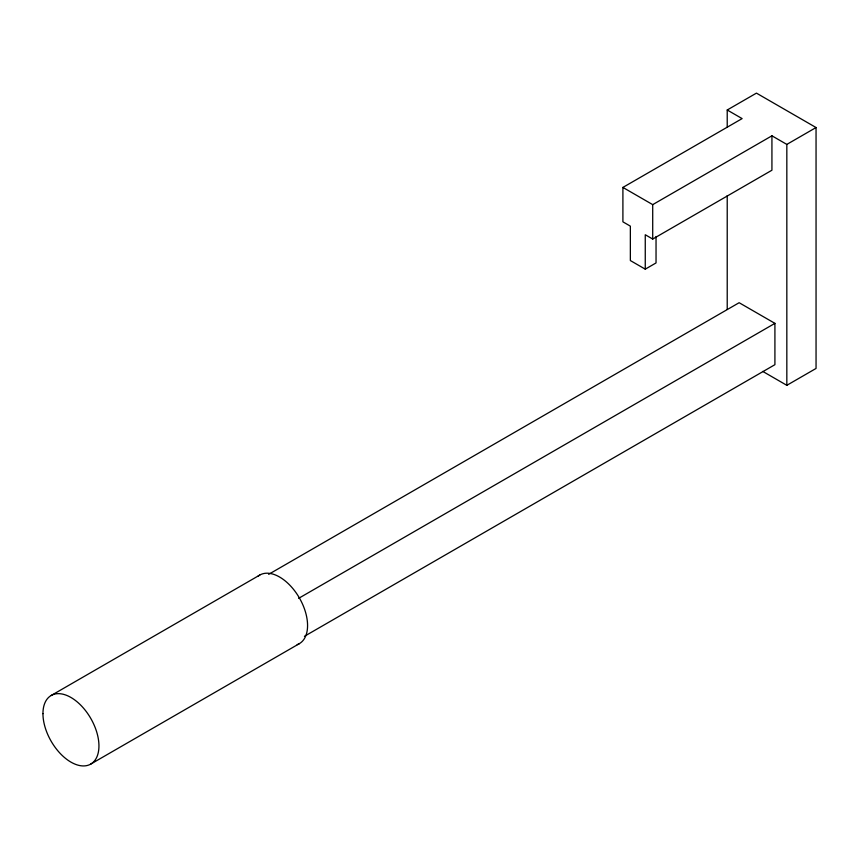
<?xml version="1.0" encoding="UTF-8"?>
<svg xmlns="http://www.w3.org/2000/svg" width="859" height="859" viewBox="0 0 859 859"><rect width="100%" height="100%" fill="white"/><g stroke="black" fill="none" stroke-linecap="round" stroke-linejoin="round"><path stroke-width="1.29" d="M727.219 127.39L727.219 109.995L756.446 93.126L816.05 127.54L816.05 368.447L786.833 385.315L762.76 371.41M656.04 236.472L656.04 262.94L645.259 269.157L630.356 260.556L630.356 226.142L622.904 221.837L622.904 187.423L742.122 118.596L727.219 109.995M622.904 187.423L652.711 204.635L771.93 135.808L786.833 144.409L816.05 127.54M645.259 269.157L645.259 234.743L652.711 239.049L771.93 170.222L771.93 135.808M51.153 695.511L259.783 575.058M268.652 574.338L739.137 302.712L774.915 323.36L774.915 364.678L304.43 636.304M298.621 598.347L774.915 323.36M90.743 764.081L299.372 643.638M786.833 144.409L786.833 385.315M727.219 195.648L727.219 309.412M652.711 204.635L652.711 239.049M257.818 576.432A39.589 22.86 60 0 1 299.372 597.918A39.589 22.86 60 0 1 297.193 644.637M42.95 713.636A39.589 22.86 60 0 0 84.944 765.874A39.589 22.86 60 0 0 84.944 709.878A39.589 22.86 60 0 0 42.95 713.636"/></g></svg>
